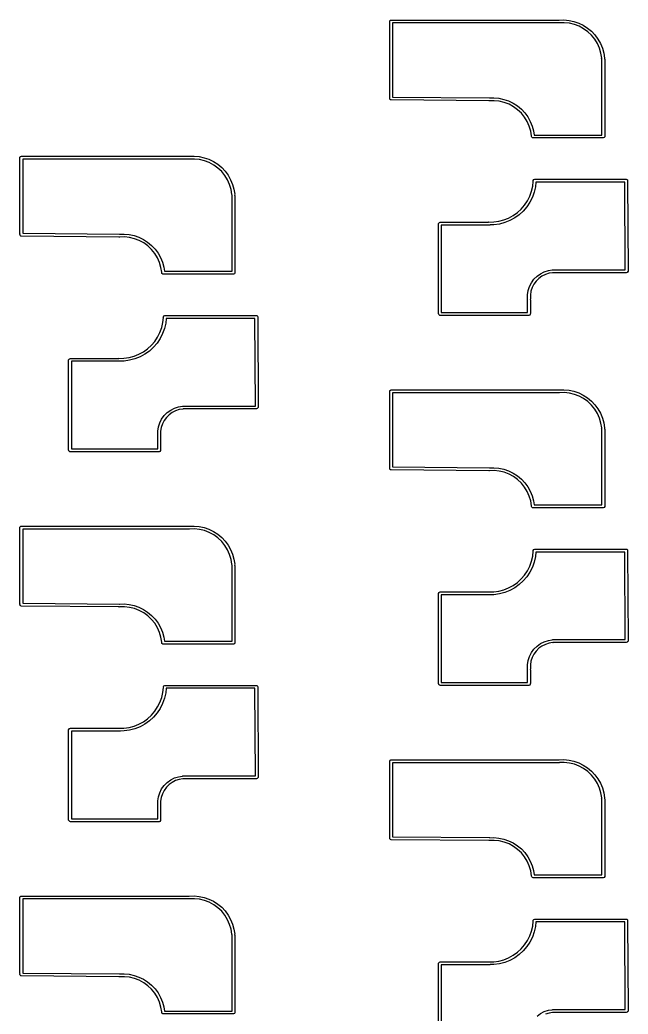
# Model space of a CAD drawing. Extents: x -5 to 140, y -38 to 78.
# Drawn here: x 33.1 to 64.4, y 26.8 to 77.9 of the extents above; entities that cross this region are included whole.
import ezdxf

# ---------------------------------------------------------------- set-up
doc = ezdxf.new("R2010")
doc.units = 0
doc.layers.add('BLACK', color=7, linetype='CONTINUOUS')

msp = doc.modelspace()

# ---------------------------------------------------------------- linework, layer by layer
at = {"layer": 'BLACK', "linetype": 'CONTINUOUS'}
for p, q in [((52.125, 77.804), (52.1267, 77.8137)), ((52.125, 73.896), (52.125, 77.804)), ((52.1261, 77.817), (52.1278, 77.8199)), ((52.1267, 77.8137), (52.1261, 77.817)), ((52.1278, 77.8199), (52.1295, 77.8297)), ((52.1295, 77.8297), (52.142, 77.8446)), ((52.142, 77.8446), (52.1518, 77.8615)), ((52.1518, 77.8615), (52.1581, 77.8638)), ((52.1581, 77.8638), (52.1625, 77.869)), ((52.1625, 77.869), (52.1817, 77.8723)), ((52.1817, 77.8723), (52.2, 77.879)), ((52.2, 77.879), (60.825, 77.879)), ((60.825, 77.729), (52.275, 77.729)), ((52.275, 77.729), (52.275, 73.9243)), ((60.825, 77.879), (60.8255, 77.8789)), ((60.8282, 77.7301), (60.825, 77.729)), ((60.8255, 77.8789), (61.0786, 77.8867)), ((60.8318, 77.7293), (60.8282, 77.7301)), ((60.8425, 77.7339), (60.8318, 77.7293)), ((61.0945, 77.7404), (60.8425, 77.7339)), ((61.0786, 77.8867), (61.3381, 77.8634)), ((61.3563, 77.7128), (61.0945, 77.7404)), ((61.3381, 77.8634), (61.5929, 77.8089)), ((61.6122, 77.6513), (61.3563, 77.7128)), ((61.5929, 77.8089), (61.8392, 77.724)), ((61.8578, 77.5569), (61.6122, 77.6513)), ((61.8392, 77.724), (62.0736, 77.6102)), ((62.0891, 77.4313), (61.8578, 77.5569)), ((62.0736, 77.6102), (62.2925, 77.4688)), ((62.302, 77.2766), (62.0891, 77.4313)), ((62.2925, 77.4688), (62.4928, 77.3022)), ((62.4928, 77.0953), (62.302, 77.2766)), ((62.4928, 77.3022), (62.6715, 77.1126)), ((62.6584, 76.8908), (62.4928, 77.0953)), ((62.7958, 76.6663), (62.6584, 76.8908)), ((62.6715, 77.1126), (62.8261, 76.9028)), ((62.9028, 76.4259), (62.7958, 76.6663)), ((62.8261, 76.9028), (62.9543, 76.676)), ((62.9543, 76.676), (63.0541, 76.4353)), ((62.9775, 76.1735), (62.9028, 76.4259)), ((63.0169, 75.9245), (62.9775, 76.1735)), ((63.0541, 76.4353), (63.1243, 76.1844)), ((63.1243, 76.1844), (63.1637, 75.9268)), ((63.0143, 75.9132), (63.0169, 75.9245)), ((63.0301, 75.8764), (63.0143, 75.9132)), ((63.025, 75.85), (63.0295, 75.8757)), ((63.025, 71.971), (63.025, 75.85)), ((63.0295, 75.8757), (63.0301, 75.8764)), ((63.1637, 75.9268), (63.1572, 75.8983)), ((63.1572, 75.8983), (63.1575, 75.8982)), ((63.1575, 75.8982), (63.175, 75.85)), ((63.1637, 75.9268), (63.1637, 75.9268)), ((63.175, 75.85), (63.175, 71.905)), ((52.1328, 73.8747), (52.125, 73.896)), ((52.1263, 73.8637), (52.1328, 73.8747)), ((52.1347, 73.8131), (52.1263, 73.8637)), ((52.1737, 73.7798), (52.1347, 73.8131)), ((52.1993, 73.775), (52.1737, 73.7798)), ((57.2141, 73.7293), (52.1993, 73.775)), ((52.275, 73.9243), (57.2507, 73.879)), ((57.2319, 73.7253), (57.2141, 73.7293)), ((57.2406, 73.7291), (57.2319, 73.7253)), ((57.2493, 73.729), (57.2406, 73.7291)), ((57.2525, 73.7301), (57.2493, 73.729)), ((57.2507, 73.879), (57.2659, 73.8762)), ((57.494, 73.7364), (57.2525, 73.7301)), ((57.2659, 73.8762), (57.4781, 73.8828)), ((57.4781, 73.8828), (57.7371, 73.8595)), ((57.7552, 73.709), (57.494, 73.7364)), ((57.7371, 73.8595), (57.9915, 73.8051)), ((58.0106, 73.6476), (57.7552, 73.709)), ((57.9915, 73.8051), (58.2374, 73.7205)), ((58.2558, 73.5535), (58.0106, 73.6476)), ((58.2374, 73.7205), (58.4713, 73.6069)), ((58.4867, 73.4281), (58.2558, 73.5535)), ((58.4713, 73.6069), (58.6898, 73.4659)), ((58.6991, 73.2737), (58.4867, 73.4281)), ((58.6898, 73.4659), (58.8898, 73.2995)), ((58.8897, 73.0929), (58.6991, 73.2737)), ((59.0549, 72.8887), (58.8897, 73.0929)), ((58.8898, 73.2995), (59.0682, 73.1103)), ((59.0682, 73.1103), (59.2225, 72.901)), ((59.1921, 72.6648), (59.0549, 72.8887)), ((59.299, 72.4248), (59.1921, 72.6648)), ((59.2225, 72.901), (59.3505, 72.6746)), ((59.3505, 72.6746), (59.4503, 72.4344)), ((59.3735, 72.173), (59.299, 72.4248)), ((59.4129, 71.9244), (59.3735, 72.173)), ((59.4503, 72.4344), (59.5203, 72.1839)), ((59.5203, 72.1839), (59.5529, 71.971)), ((59.4103, 71.9131), (59.4129, 71.9244)), ((59.419, 71.893), (59.4103, 71.9131)), ((59.425, 71.8585), (59.419, 71.893)), ((59.4643, 71.8255), (59.425, 71.8585)), ((59.49, 71.821), (59.4643, 71.8255)), ((63.1, 71.821), (59.49, 71.821)), ((59.5529, 71.971), (63.025, 71.971)), ((63.1482, 71.8385), (63.1, 71.821)), ((63.1739, 71.883), (63.1482, 71.8385)), ((63.175, 71.905), (63.1725, 71.8908)), ((63.1725, 71.8908), (63.1739, 71.883)), ((33.125, 70.804), (33.1267, 70.8137)), ((33.125, 66.896), (33.125, 70.804)), ((33.1261, 70.817), (33.1278, 70.8199)), ((33.1267, 70.8137), (33.1261, 70.817)), ((33.1278, 70.8199), (33.1295, 70.8297)), ((33.1295, 70.8297), (33.142, 70.8446)), ((33.142, 70.8446), (33.1518, 70.8615)), ((33.1518, 70.8615), (33.1581, 70.8638)), ((33.1581, 70.8638), (33.1625, 70.869)), ((33.1625, 70.869), (33.1817, 70.8723)), ((33.1817, 70.8723), (33.2, 70.879)), ((33.2, 70.879), (41.825, 70.879)), ((41.825, 70.729), (33.275, 70.729)), ((33.275, 70.729), (33.275, 66.9243)), ((41.825, 70.879), (41.8255, 70.8789)), ((41.8282, 70.7301), (41.825, 70.729)), ((41.8255, 70.8789), (42.0786, 70.8867)), ((41.8318, 70.7293), (41.8282, 70.7301)), ((41.8425, 70.7339), (41.8318, 70.7293)), ((42.0945, 70.7404), (41.8425, 70.7339)), ((42.0786, 70.8867), (42.3381, 70.8634)), ((42.3563, 70.7128), (42.0945, 70.7404)), ((42.3381, 70.8634), (42.5929, 70.8089)), ((42.6122, 70.6513), (42.3563, 70.7128)), ((42.5929, 70.8089), (42.8392, 70.724)), ((42.8578, 70.5569), (42.6122, 70.6513)), ((42.8392, 70.724), (43.0736, 70.6102)), ((43.0891, 70.4313), (42.8578, 70.5569)), ((43.0736, 70.6102), (43.2925, 70.4688)), ((43.302, 70.2766), (43.0891, 70.4313)), ((43.2925, 70.4688), (43.4928, 70.3022)), ((43.4928, 70.0953), (43.302, 70.2766)), ((43.4928, 70.3022), (43.6715, 70.1126)), ((43.6584, 69.8908), (43.4928, 70.0953)), ((43.6715, 70.1126), (43.8261, 69.9028)), ((43.7958, 69.6663), (43.6584, 69.8908)), ((43.9028, 69.4259), (43.7958, 69.6663)), ((43.8261, 69.9028), (43.9543, 69.676)), ((43.9543, 69.676), (44.0541, 69.4353)), ((59.4714, 69.3388), (59.498, 69.5927)), ((59.4951, 69.6033), (59.5034, 69.6254)), ((59.498, 69.5927), (59.4951, 69.6033)), ((59.5011, 69.638), (59.5268, 69.6825)), ((59.5034, 69.6254), (59.5011, 69.638)), ((59.5268, 69.6825), (59.575, 69.7)), ((59.575, 69.7), (64.275, 69.7)), ((59.64, 69.55), (59.6154, 69.3148)), ((64.2003, 69.55), (59.64, 69.55)), ((64.2247, 65.05), (64.2003, 69.55)), ((64.275, 69.7), (64.3007, 69.6955)), ((64.3007, 69.6955), (64.34, 69.6625)), ((64.34, 69.6625), (64.3489, 69.612)), ((64.3489, 69.612), (64.3469, 69.6087)), ((64.3469, 69.6087), (64.35, 69.6004)), ((64.35, 69.6004), (64.375, 65.0004)), ((43.9775, 69.1735), (43.9028, 69.4259)), ((44.0169, 68.9245), (43.9775, 69.1735)), ((44.0541, 69.4353), (44.1243, 69.1844)), ((44.1243, 69.1844), (44.1637, 68.9268)), ((59.3218, 68.8296), (59.412, 69.0797)), ((59.412, 69.0797), (59.4714, 69.3388)), ((59.5521, 69.0385), (59.4559, 68.7719)), ((59.6154, 69.3148), (59.5521, 69.0385)), ((44.0143, 68.9132), (44.0169, 68.9245)), ((44.0301, 68.8764), (44.0143, 68.9132)), ((44.025, 68.85), (44.0295, 68.8757)), ((44.025, 64.971), (44.025, 68.85)), ((44.0295, 68.8757), (44.0301, 68.8764)), ((44.1637, 68.9268), (44.1572, 68.8983)), ((44.1572, 68.8983), (44.1575, 68.8982)), ((44.1575, 68.8982), (44.175, 68.85)), ((44.1637, 68.9268), (44.1637, 68.9268)), ((44.175, 68.85), (44.175, 64.905)), ((59.0548, 68.371), (59.2022, 68.5923)), ((59.3283, 68.5188), (59.1712, 68.2829)), ((59.2022, 68.5923), (59.3218, 68.8296)), ((59.4559, 68.7719), (59.3283, 68.5188)), ((58.4695, 67.8352), (58.6857, 67.9897)), ((58.6857, 67.9897), (58.8818, 68.1692)), ((58.9867, 68.0677), (58.7777, 67.8763)), ((58.8818, 68.1692), (59.0548, 68.371)), ((59.1712, 68.2829), (58.9867, 68.0677)), ((54.625, 67.4), (54.6295, 67.4257)), ((54.6295, 67.4257), (54.6625, 67.465)), ((54.6625, 67.465), (54.6672, 67.4658)), ((54.6672, 67.4658), (54.6768, 67.4825)), ((54.6768, 67.4825), (54.725, 67.5)), ((54.725, 67.5), (57.1855, 67.5)), ((57.1855, 67.5), (57.2033, 67.5049)), ((57.2033, 67.5049), (57.2136, 67.5011)), ((57.2136, 67.5011), (57.4689, 67.5053)), ((57.4689, 67.5053), (57.7322, 67.5416)), ((57.7322, 67.5416), (57.9892, 67.6095)), ((58.0349, 67.4708), (57.7609, 67.3985)), ((57.9892, 67.6095), (58.2362, 67.7078)), ((58.2983, 67.5757), (58.0349, 67.4708)), ((58.2362, 67.7078), (58.4695, 67.8352)), ((58.5471, 67.7115), (58.2983, 67.5757)), ((58.7777, 67.8763), (58.5471, 67.7115)), ((33.275, 66.9243), (38.2507, 66.879)), ((54.625, 62.8), (54.625, 67.4)), ((57.275, 67.35), (54.775, 67.35)), ((54.775, 67.35), (54.775, 62.85)), ((57.2933, 67.3567), (57.275, 67.35)), ((57.4801, 67.3597), (57.2933, 67.3567)), ((57.7609, 67.3985), (57.4801, 67.3597)), ((33.1328, 66.8747), (33.125, 66.896)), ((33.1263, 66.8637), (33.1328, 66.8747)), ((33.1347, 66.8131), (33.1263, 66.8637)), ((33.1737, 66.7798), (33.1347, 66.8131)), ((33.1993, 66.775), (33.1737, 66.7798)), ((38.2141, 66.7293), (33.1993, 66.775)), ((38.2319, 66.7253), (38.2141, 66.7293)), ((38.2406, 66.7291), (38.2319, 66.7253)), ((38.2493, 66.729), (38.2406, 66.7291)), ((38.2525, 66.7301), (38.2493, 66.729)), ((38.2507, 66.879), (38.2659, 66.8762)), ((38.494, 66.7364), (38.2525, 66.7301)), ((38.2659, 66.8762), (38.4781, 66.8828)), ((38.4781, 66.8828), (38.7371, 66.8595)), ((38.7552, 66.709), (38.494, 66.7364)), ((38.7371, 66.8595), (38.9915, 66.8051)), ((39.0106, 66.6476), (38.7552, 66.709)), ((38.9915, 66.8051), (39.2374, 66.7205)), ((39.2558, 66.5535), (39.0106, 66.6476)), ((39.2374, 66.7205), (39.4713, 66.6069)), ((39.4867, 66.4281), (39.2558, 66.5535)), ((39.4713, 66.6069), (39.6898, 66.4659)), ((39.6991, 66.2737), (39.4867, 66.4281)), ((39.6898, 66.4659), (39.8898, 66.2995)), ((39.8897, 66.0929), (39.6991, 66.2737)), ((40.0549, 65.8887), (39.8897, 66.0929)), ((39.8898, 66.2995), (40.0682, 66.1103)), ((40.1921, 65.6648), (40.0549, 65.8887)), ((40.0682, 66.1103), (40.2225, 65.901)), ((40.2225, 65.901), (40.3505, 65.6746)), ((40.299, 65.4248), (40.1921, 65.6648)), ((40.3735, 65.173), (40.299, 65.4248)), ((40.3505, 65.6746), (40.4503, 65.4344)), ((40.4503, 65.4344), (40.5203, 65.1839)), ((40.4129, 64.9244), (40.3735, 65.173)), ((40.4103, 64.9131), (40.4129, 64.9244)), ((40.419, 64.893), (40.4103, 64.9131)), ((40.425, 64.8585), (40.419, 64.893)), ((40.5203, 65.1839), (40.5529, 64.971)), ((40.5529, 64.971), (44.025, 64.971)), ((44.1739, 64.883), (44.1482, 64.8385)), ((44.175, 64.905), (44.1725, 64.8908)), ((44.1725, 64.8908), (44.1739, 64.883)), ((59.8726, 64.8448), (60.0685, 64.9439)), ((60.0685, 64.9439), (60.2774, 65.0111)), ((60.3111, 64.8689), (60.124, 64.8087)), ((60.2774, 65.0111), (60.4792, 65.0424)), ((60.4959, 64.8976), (60.3111, 64.8689)), ((60.4792, 65.0424), (60.5, 65.05)), ((60.5057, 64.8952), (60.4959, 64.8976)), ((60.5, 65.05), (64.2247, 65.05)), ((60.5173, 64.9), (60.5057, 64.8952)), ((64.275, 64.9), (60.5173, 64.9)), ((64.3232, 64.9175), (64.275, 64.9)), ((64.3329, 64.9344), (64.3232, 64.9175)), ((64.3379, 64.9353), (64.3329, 64.9344)), ((64.3706, 64.9747), (64.3379, 64.9353)), ((64.375, 65.0004), (64.3706, 64.9747)), ((40.4643, 64.8255), (40.425, 64.8585)), ((40.49, 64.821), (40.4643, 64.8255)), ((44.1, 64.821), (40.49, 64.821)), ((44.1482, 64.8385), (44.1, 64.821)), ((59.3093, 64.1891), (59.4095, 64.3843)), ((59.4095, 64.3843), (59.539, 64.5615)), ((59.6499, 64.4663), (59.5339, 64.3076)), ((59.539, 64.5615), (59.6947, 64.7163)), ((59.7893, 64.6049), (59.6499, 64.4663)), ((59.6947, 64.7163), (59.8726, 64.8448)), ((59.9486, 64.72), (59.7893, 64.6049)), ((60.124, 64.8087), (59.9486, 64.72)), ((59.2059, 63.7638), (59.2408, 63.9805)), ((59.2408, 63.9805), (59.3093, 64.1891)), ((59.3828, 63.946), (59.3515, 63.7519)), ((59.4441, 64.1328), (59.3828, 63.946)), ((59.5339, 64.3076), (59.4441, 64.1328)), ((59.205, 63.5), (59.2095, 63.5257)), ((59.205, 62.85), (59.205, 63.5)), ((59.2052, 63.5443), (59.2059, 63.7638)), ((59.2118, 63.5283), (59.2052, 63.5443)), ((59.2052, 63.5443), (59.2052, 63.5443)), ((59.2095, 63.5257), (59.2118, 63.5283)), ((59.3548, 63.5557), (59.3468, 63.5226)), ((59.3468, 63.5226), (59.355, 63.5)), ((59.3515, 63.7519), (59.351, 63.565)), ((59.351, 63.565), (59.3548, 63.5557)), ((59.355, 63.5), (59.355, 62.8)), ((54.775, 62.85), (59.205, 62.85)), ((40.412, 62.0797), (40.4714, 62.3388)), ((40.4714, 62.3388), (40.498, 62.5927)), ((40.4951, 62.6033), (40.5034, 62.6254)), ((40.498, 62.5927), (40.4951, 62.6033)), ((40.5011, 62.638), (40.5268, 62.6825)), ((40.5034, 62.6254), (40.5011, 62.638)), ((40.5268, 62.6825), (40.575, 62.7)), ((40.6154, 62.3148), (40.5521, 62.0385)), ((40.575, 62.7), (45.275, 62.7)), ((40.64, 62.55), (40.6154, 62.3148)), ((45.2003, 62.55), (40.64, 62.55)), ((45.2247, 58.05), (45.2003, 62.55)), ((45.275, 62.7), (45.3007, 62.6955)), ((45.3007, 62.6955), (45.34, 62.6625)), ((45.34, 62.6625), (45.3489, 62.612)), ((45.3489, 62.612), (45.3469, 62.6087)), ((45.3469, 62.6087), (45.35, 62.6004)), ((45.35, 62.6004), (45.375, 58.0004)), ((54.6425, 62.7518), (54.625, 62.8)), ((54.6592, 62.7422), (54.6425, 62.7518)), ((54.66, 62.7375), (54.6592, 62.7422)), ((54.6993, 62.7045), (54.66, 62.7375)), ((54.725, 62.7), (54.6993, 62.7045)), ((59.275, 62.7), (54.725, 62.7)), ((59.3232, 62.7175), (59.275, 62.7)), ((59.3489, 62.762), (59.3232, 62.7175)), ((59.3505, 62.7743), (59.3473, 62.7706)), ((59.3473, 62.7706), (59.3489, 62.762)), ((59.355, 62.8), (59.3505, 62.7743)), ((40.2022, 61.5923), (40.3218, 61.8296)), ((40.3218, 61.8296), (40.412, 62.0797)), ((40.5521, 62.0385), (40.4559, 61.7719)), ((39.8818, 61.1692), (40.0548, 61.371)), ((40.0548, 61.371), (40.2022, 61.5923)), ((40.3283, 61.5188), (40.1712, 61.2829)), ((40.4559, 61.7719), (40.3283, 61.5188)), ((39.2362, 60.7078), (39.4695, 60.8352)), ((39.4695, 60.8352), (39.6857, 60.9897)), ((39.7777, 60.8763), (39.5471, 60.7115)), ((39.6857, 60.9897), (39.8818, 61.1692)), ((39.9867, 61.0677), (39.7777, 60.8763)), ((40.1712, 61.2829), (39.9867, 61.0677)), ((35.625, 60.4), (35.6295, 60.4257)), ((35.625, 55.8), (35.625, 60.4)), ((35.6295, 60.4257), (35.6625, 60.465)), ((35.6625, 60.465), (35.6672, 60.4658)), ((35.6672, 60.4658), (35.6768, 60.4825)), ((35.6768, 60.4825), (35.725, 60.5)), ((35.725, 60.5), (38.1855, 60.5)), ((38.275, 60.35), (35.775, 60.35)), ((35.775, 60.35), (35.775, 55.85)), ((38.1855, 60.5), (38.2033, 60.5049)), ((38.2033, 60.5049), (38.2136, 60.5011)), ((38.2136, 60.5011), (38.4689, 60.5053)), ((38.2933, 60.3567), (38.275, 60.35)), ((38.4801, 60.3597), (38.2933, 60.3567)), ((38.4689, 60.5053), (38.7322, 60.5416)), ((38.7609, 60.3985), (38.4801, 60.3597)), ((38.7322, 60.5416), (38.9892, 60.6095)), ((39.0349, 60.4708), (38.7609, 60.3985)), ((38.9892, 60.6095), (39.2362, 60.7078)), ((39.2983, 60.5757), (39.0349, 60.4708)), ((39.5471, 60.7115), (39.2983, 60.5757)), ((52.125, 58.804), (52.1267, 58.8137)), ((52.125, 54.896), (52.125, 58.804)), ((52.1261, 58.817), (52.1278, 58.8199)), ((52.1267, 58.8137), (52.1261, 58.817)), ((52.1278, 58.8199), (52.1295, 58.8297)), ((52.1295, 58.8297), (52.142, 58.8446)), ((52.142, 58.8446), (52.1518, 58.8615)), ((52.1518, 58.8615), (52.1581, 58.8638)), ((52.1581, 58.8638), (52.1625, 58.869)), ((52.1625, 58.869), (52.1817, 58.8723)), ((52.1817, 58.8723), (52.2, 58.879)), ((52.2, 58.879), (60.825, 58.879)), ((60.825, 58.879), (60.8255, 58.8789)), ((60.8255, 58.8789), (61.0786, 58.8867)), ((60.8425, 58.7339), (60.8318, 58.7293)), ((61.0945, 58.7404), (60.8425, 58.7339)), ((61.0786, 58.8867), (61.3381, 58.8634)), ((61.3563, 58.7128), (61.0945, 58.7404)), ((61.3381, 58.8634), (61.5929, 58.8089)), ((61.5929, 58.8089), (61.8392, 58.724)), ((60.825, 58.729), (52.275, 58.729)), ((52.275, 58.729), (52.275, 54.9243)), ((60.8282, 58.7301), (60.825, 58.729)), ((60.8318, 58.7293), (60.8282, 58.7301)), ((61.6122, 58.6513), (61.3563, 58.7128)), ((61.8578, 58.5569), (61.6122, 58.6513)), ((61.8392, 58.724), (62.0736, 58.6102)), ((62.0891, 58.4313), (61.8578, 58.5569)), ((62.0736, 58.6102), (62.2925, 58.4688)), ((62.302, 58.2766), (62.0891, 58.4313)), ((62.2925, 58.4688), (62.4928, 58.3022)), ((62.4928, 58.0953), (62.302, 58.2766)), ((62.4928, 58.3022), (62.6715, 58.1126)), ((40.539, 57.5615), (40.6947, 57.7163)), ((40.6947, 57.7163), (40.8726, 57.8448)), ((40.9486, 57.72), (40.7893, 57.6049)), ((40.8726, 57.8448), (41.0685, 57.9439)), ((41.124, 57.8087), (40.9486, 57.72)), ((41.0685, 57.9439), (41.2774, 58.0111)), ((41.3111, 57.8689), (41.124, 57.8087)), ((41.2774, 58.0111), (41.4792, 58.0424)), ((41.4959, 57.8976), (41.3111, 57.8689)), ((41.4792, 58.0424), (41.5, 58.05)), ((41.5057, 57.8952), (41.4959, 57.8976)), ((41.5, 58.05), (45.2247, 58.05)), ((41.5173, 57.9), (41.5057, 57.8952)), ((45.275, 57.9), (41.5173, 57.9)), ((45.3232, 57.9175), (45.275, 57.9)), ((45.3329, 57.9344), (45.3232, 57.9175)), ((45.3379, 57.9353), (45.3329, 57.9344)), ((45.3706, 57.9747), (45.3379, 57.9353)), ((45.375, 58.0004), (45.3706, 57.9747)), ((62.6584, 57.8908), (62.4928, 58.0953)), ((62.7958, 57.6663), (62.6584, 57.8908)), ((62.6715, 58.1126), (62.8261, 57.9028)), ((62.8261, 57.9028), (62.9543, 57.676)), ((40.3093, 57.1891), (40.4095, 57.3843)), ((40.4095, 57.3843), (40.539, 57.5615)), ((40.5339, 57.3076), (40.4441, 57.1328)), ((40.6499, 57.4663), (40.5339, 57.3076)), ((40.7893, 57.6049), (40.6499, 57.4663)), ((62.9028, 57.4259), (62.7958, 57.6663)), ((62.9775, 57.1735), (62.9028, 57.4259)), ((62.9543, 57.676), (63.0541, 57.4353)), ((63.0541, 57.4353), (63.1243, 57.1844)), ((40.2052, 56.5443), (40.2059, 56.7638)), ((40.2059, 56.7638), (40.2408, 56.9805)), ((40.2408, 56.9805), (40.3093, 57.1891)), ((40.3515, 56.7519), (40.351, 56.565)), ((40.3828, 56.946), (40.3515, 56.7519)), ((40.4441, 57.1328), (40.3828, 56.946)), ((63.0169, 56.9245), (62.9775, 57.1735)), ((63.0143, 56.9132), (63.0169, 56.9245)), ((63.0301, 56.8764), (63.0143, 56.9132)), ((63.025, 56.85), (63.0295, 56.8757)), ((63.025, 52.971), (63.025, 56.85)), ((63.0295, 56.8757), (63.0301, 56.8764)), ((63.1243, 57.1844), (63.1637, 56.9268)), ((63.1637, 56.9268), (63.1572, 56.8983)), ((63.1572, 56.8983), (63.1575, 56.8982)), ((63.1575, 56.8982), (63.175, 56.85)), ((63.1637, 56.9268), (63.1637, 56.9268)), ((63.175, 56.85), (63.175, 52.905)), ((40.205, 56.5), (40.2095, 56.5257)), ((40.205, 55.85), (40.205, 56.5)), ((40.2118, 56.5283), (40.2052, 56.5443)), ((40.2052, 56.5443), (40.2052, 56.5443)), ((40.2095, 56.5257), (40.2118, 56.5283)), ((40.3548, 56.5557), (40.3468, 56.5226)), ((40.3468, 56.5226), (40.355, 56.5)), ((40.351, 56.565), (40.3548, 56.5557)), ((40.355, 56.5), (40.355, 55.8)), ((35.6425, 55.7518), (35.625, 55.8)), ((35.6592, 55.7422), (35.6425, 55.7518)), ((35.66, 55.7375), (35.6592, 55.7422)), ((35.6993, 55.7045), (35.66, 55.7375)), ((35.725, 55.7), (35.6993, 55.7045)), ((40.275, 55.7), (35.725, 55.7)), ((35.775, 55.85), (40.205, 55.85)), ((40.3232, 55.7175), (40.275, 55.7)), ((40.3489, 55.762), (40.3232, 55.7175)), ((40.3505, 55.7743), (40.3473, 55.7706)), ((40.3473, 55.7706), (40.3489, 55.762)), ((40.355, 55.8), (40.3505, 55.7743)), ((52.1328, 54.8747), (52.125, 54.896)), ((52.1263, 54.8637), (52.1328, 54.8747)), ((52.1347, 54.8131), (52.1263, 54.8637)), ((52.1737, 54.7798), (52.1347, 54.8131)), ((52.1993, 54.775), (52.1737, 54.7798)), ((57.2141, 54.7293), (52.1993, 54.775)), ((52.275, 54.9243), (57.2507, 54.879)), ((57.2319, 54.7253), (57.2141, 54.7293)), ((57.2406, 54.7291), (57.2319, 54.7253)), ((57.2493, 54.729), (57.2406, 54.7291)), ((57.2525, 54.7301), (57.2493, 54.729)), ((57.2507, 54.879), (57.2659, 54.8762)), ((57.494, 54.7364), (57.2525, 54.7301)), ((57.2659, 54.8762), (57.4781, 54.8828)), ((57.4781, 54.8828), (57.7371, 54.8595)), ((57.7552, 54.709), (57.494, 54.7364)), ((57.7371, 54.8595), (57.9915, 54.8051)), ((58.0106, 54.6476), (57.7552, 54.709)), ((57.9915, 54.8051), (58.2374, 54.7205)), ((58.2558, 54.5535), (58.0106, 54.6476)), ((58.2374, 54.7205), (58.4713, 54.6069)), ((58.4867, 54.4281), (58.2558, 54.5535)), ((58.4713, 54.6069), (58.6898, 54.4659)), ((58.6991, 54.2737), (58.4867, 54.4281)), ((58.6898, 54.4659), (58.8898, 54.2995)), ((58.8897, 54.0929), (58.6991, 54.2737)), ((58.8898, 54.2995), (59.0682, 54.1103)), ((59.0549, 53.8887), (58.8897, 54.0929)), ((59.1921, 53.6648), (59.0549, 53.8887)), ((59.0682, 54.1103), (59.2225, 53.901)), ((59.299, 53.4248), (59.1921, 53.6648)), ((59.2225, 53.901), (59.3505, 53.6746)), ((59.3505, 53.6746), (59.4503, 53.4344)), ((59.3735, 53.173), (59.299, 53.4248)), ((59.4129, 52.9244), (59.3735, 53.173)), ((59.4503, 53.4344), (59.5203, 53.1839)), ((59.5203, 53.1839), (59.5529, 52.971)), ((59.4103, 52.9131), (59.4129, 52.9244)), ((59.419, 52.893), (59.4103, 52.9131)), ((59.425, 52.8585), (59.419, 52.893)), ((59.4643, 52.8255), (59.425, 52.8585)), ((59.49, 52.821), (59.4643, 52.8255)), ((63.1, 52.821), (59.49, 52.821)), ((59.5529, 52.971), (63.025, 52.971)), ((63.1482, 52.8385), (63.1, 52.821)), ((63.1739, 52.883), (63.1482, 52.8385)), ((63.175, 52.905), (63.1725, 52.8908)), ((63.1725, 52.8908), (63.1739, 52.883)), ((33.125, 51.804), (33.1267, 51.8137)), ((33.125, 47.896), (33.125, 51.804)), ((33.1261, 51.817), (33.1278, 51.8199)), ((33.1267, 51.8137), (33.1261, 51.817)), ((33.1278, 51.8199), (33.1295, 51.8297)), ((33.1295, 51.8297), (33.142, 51.8446)), ((33.142, 51.8446), (33.1518, 51.8615)), ((33.1518, 51.8615), (33.1581, 51.8638)), ((33.1581, 51.8638), (33.1625, 51.869)), ((33.1625, 51.869), (33.1817, 51.8723)), ((33.1817, 51.8723), (33.2, 51.879)), ((33.2, 51.879), (41.825, 51.879)), ((41.825, 51.729), (33.275, 51.729)), ((33.275, 51.729), (33.275, 47.9243)), ((41.825, 51.879), (41.8255, 51.8789)), ((41.8282, 51.7301), (41.825, 51.729)), ((41.8255, 51.8789), (42.0786, 51.8867)), ((41.8318, 51.7293), (41.8282, 51.7301)), ((41.8425, 51.7339), (41.8318, 51.7293)), ((42.0945, 51.7404), (41.8425, 51.7339)), ((42.0786, 51.8867), (42.3381, 51.8634)), ((42.3563, 51.7128), (42.0945, 51.7404)), ((42.3381, 51.8634), (42.5929, 51.8089)), ((42.6122, 51.6513), (42.3563, 51.7128)), ((42.5929, 51.8089), (42.8392, 51.724)), ((42.8578, 51.5569), (42.6122, 51.6513)), ((42.8392, 51.724), (43.0736, 51.6102)), ((43.0736, 51.6102), (43.2925, 51.4688)), ((43.0891, 51.4313), (42.8578, 51.5569)), ((43.302, 51.2766), (43.0891, 51.4313)), ((43.2925, 51.4688), (43.4928, 51.3022)), ((43.4928, 51.0953), (43.302, 51.2766)), ((43.4928, 51.3022), (43.6715, 51.1126)), ((43.6584, 50.8908), (43.4928, 51.0953)), ((43.6715, 51.1126), (43.8261, 50.9028)), ((43.7958, 50.6663), (43.6584, 50.8908)), ((43.9028, 50.4259), (43.7958, 50.6663)), ((43.8261, 50.9028), (43.9543, 50.676)), ((43.9543, 50.676), (44.0541, 50.4353)), ((59.4714, 50.3388), (59.498, 50.5927)), ((59.4951, 50.6033), (59.5034, 50.6254)), ((59.498, 50.5927), (59.4951, 50.6033)), ((59.5011, 50.638), (59.5268, 50.6825)), ((59.5034, 50.6254), (59.5011, 50.638)), ((59.5268, 50.6825), (59.575, 50.7)), ((59.575, 50.7), (64.275, 50.7)), ((64.275, 50.7), (64.3007, 50.6955)), ((64.3007, 50.6955), (64.34, 50.6625)), ((64.34, 50.6625), (64.3489, 50.612)), ((64.3489, 50.612), (64.3469, 50.6087)), ((64.3469, 50.6087), (64.35, 50.6004)), ((64.35, 50.6004), (64.375, 46.0004)), ((43.9775, 50.1735), (43.9028, 50.4259)), ((44.0169, 49.9245), (43.9775, 50.1735)), ((44.0541, 50.4353), (44.1243, 50.1844)), ((44.1243, 50.1844), (44.1637, 49.9268)), ((59.3218, 49.8296), (59.412, 50.0797)), ((59.412, 50.0797), (59.4714, 50.3388)), ((59.6154, 50.3148), (59.5521, 50.0385)), ((59.64, 50.55), (59.6154, 50.3148)), ((64.2003, 50.55), (59.64, 50.55)), ((64.2247, 46.05), (64.2003, 50.55)), ((44.0143, 49.9132), (44.0169, 49.9245)), ((44.0301, 49.8764), (44.0143, 49.9132)), ((44.025, 49.85), (44.0295, 49.8757)), ((44.025, 45.971), (44.025, 49.85)), ((44.0295, 49.8757), (44.0301, 49.8764)), ((44.1637, 49.9268), (44.1572, 49.8983)), ((44.1572, 49.8983), (44.1575, 49.8982)), ((44.1575, 49.8982), (44.175, 49.85)), ((44.1637, 49.9268), (44.1637, 49.9268)), ((44.175, 49.85), (44.175, 45.905)), ((59.0548, 49.371), (59.2022, 49.5923)), ((59.2022, 49.5923), (59.3218, 49.8296)), ((59.4559, 49.7719), (59.3283, 49.5188)), ((59.5521, 50.0385), (59.4559, 49.7719)), ((58.6857, 48.9897), (58.8818, 49.1692)), ((58.9867, 49.0677), (58.7777, 48.8763)), ((58.8818, 49.1692), (59.0548, 49.371)), ((59.1712, 49.2829), (58.9867, 49.0677)), ((59.3283, 49.5188), (59.1712, 49.2829)), ((57.4689, 48.5053), (57.7322, 48.5416)), ((57.7322, 48.5416), (57.9892, 48.6095)), ((57.9892, 48.6095), (58.2362, 48.7078)), ((58.2983, 48.5757), (58.0349, 48.4708)), ((58.2362, 48.7078), (58.4695, 48.8352)), ((58.5471, 48.7115), (58.2983, 48.5757)), ((58.4695, 48.8352), (58.6857, 48.9897)), ((58.7777, 48.8763), (58.5471, 48.7115)), ((54.625, 48.4), (54.6295, 48.4257)), ((54.625, 43.8), (54.625, 48.4)), ((54.6295, 48.4257), (54.6625, 48.465)), ((54.6625, 48.465), (54.6672, 48.4658)), ((54.6672, 48.4658), (54.6768, 48.4825)), ((54.6768, 48.4825), (54.725, 48.5)), ((54.725, 48.5), (57.1855, 48.5)), ((57.275, 48.35), (54.775, 48.35)), ((54.775, 48.35), (54.775, 43.85)), ((57.1855, 48.5), (57.2033, 48.5049)), ((57.2033, 48.5049), (57.2136, 48.5011)), ((57.2136, 48.5011), (57.4689, 48.5053)), ((57.2933, 48.3567), (57.275, 48.35)), ((57.4801, 48.3597), (57.2933, 48.3567)), ((57.7609, 48.3985), (57.4801, 48.3597)), ((58.0349, 48.4708), (57.7609, 48.3985)), ((33.1328, 47.8747), (33.125, 47.896)), ((33.1263, 47.8637), (33.1328, 47.8747)), ((33.1347, 47.8131), (33.1263, 47.8637)), ((33.1737, 47.7798), (33.1347, 47.8131)), ((33.1993, 47.775), (33.1737, 47.7798)), ((38.2141, 47.7293), (33.1993, 47.775)), ((33.275, 47.9243), (38.2507, 47.879)), ((38.2319, 47.7253), (38.2141, 47.7293)), ((38.2406, 47.7291), (38.2319, 47.7253)), ((38.2493, 47.729), (38.2406, 47.7291)), ((38.2525, 47.7301), (38.2493, 47.729)), ((38.2507, 47.879), (38.2659, 47.8762)), ((38.494, 47.7364), (38.2525, 47.7301)), ((38.2659, 47.8762), (38.4781, 47.8828)), ((38.4781, 47.8828), (38.7371, 47.8595)), ((38.7552, 47.709), (38.494, 47.7364)), ((38.7371, 47.8595), (38.9915, 47.8051)), ((39.0106, 47.6476), (38.7552, 47.709)), ((38.9915, 47.8051), (39.2374, 47.7205)), ((39.2558, 47.5535), (39.0106, 47.6476)), ((39.2374, 47.7205), (39.4713, 47.6069)), ((39.4867, 47.4281), (39.2558, 47.5535)), ((39.4713, 47.6069), (39.6898, 47.4659)), ((39.6991, 47.2737), (39.4867, 47.4281)), ((39.6898, 47.4659), (39.8898, 47.2995)), ((39.8897, 47.0929), (39.6991, 47.2737)), ((40.0549, 46.8887), (39.8897, 47.0929)), ((39.8898, 47.2995), (40.0682, 47.1103)), ((40.0682, 47.1103), (40.2225, 46.901)), ((40.1921, 46.6648), (40.0549, 46.8887)), ((40.299, 46.4248), (40.1921, 46.6648)), ((40.2225, 46.901), (40.3505, 46.6746)), ((40.3505, 46.6746), (40.4503, 46.4344)), ((40.3735, 46.173), (40.299, 46.4248)), ((40.4129, 45.9244), (40.3735, 46.173)), ((40.4503, 46.4344), (40.5203, 46.1839)), ((40.5203, 46.1839), (40.5529, 45.971)), ((40.5529, 45.971), (44.025, 45.971)), ((60.0685, 45.9439), (60.2774, 46.0111)), ((60.2774, 46.0111), (60.4792, 46.0424)), ((60.4792, 46.0424), (60.5, 46.05)), ((60.5, 46.05), (64.2247, 46.05)), ((64.3706, 45.9747), (64.3379, 45.9353)), ((64.375, 46.0004), (64.3706, 45.9747)), ((40.4103, 45.9131), (40.4129, 45.9244)), ((40.419, 45.893), (40.4103, 45.9131)), ((40.425, 45.8585), (40.419, 45.893)), ((40.4643, 45.8255), (40.425, 45.8585)), ((40.49, 45.821), (40.4643, 45.8255)), ((44.1, 45.821), (40.49, 45.821)), ((44.1482, 45.8385), (44.1, 45.821)), ((44.1739, 45.883), (44.1482, 45.8385)), ((44.175, 45.905), (44.1725, 45.8908)), ((44.1725, 45.8908), (44.1739, 45.883)), ((59.4095, 45.3843), (59.539, 45.5615)), ((59.6499, 45.4663), (59.5339, 45.3076)), ((59.539, 45.5615), (59.6947, 45.7163)), ((59.7893, 45.6049), (59.6499, 45.4663)), ((59.6947, 45.7163), (59.8726, 45.8448)), ((59.9486, 45.72), (59.7893, 45.6049)), ((59.8726, 45.8448), (60.0685, 45.9439)), ((60.124, 45.8087), (59.9486, 45.72)), ((60.3111, 45.8689), (60.124, 45.8087)), ((60.4959, 45.8976), (60.3111, 45.8689)), ((60.5057, 45.8952), (60.4959, 45.8976)), ((60.5173, 45.9), (60.5057, 45.8952)), ((64.275, 45.9), (60.5173, 45.9)), ((64.3232, 45.9175), (64.275, 45.9)), ((64.3329, 45.9344), (64.3232, 45.9175)), ((64.3379, 45.9353), (64.3329, 45.9344)), ((59.2059, 44.7638), (59.2408, 44.9805)), ((59.2408, 44.9805), (59.3093, 45.1891)), ((59.3093, 45.1891), (59.4095, 45.3843)), ((59.3828, 44.946), (59.3515, 44.7519)), ((59.4441, 45.1328), (59.3828, 44.946)), ((59.5339, 45.3076), (59.4441, 45.1328)), ((59.205, 44.5), (59.2095, 44.5257)), ((59.205, 43.85), (59.205, 44.5)), ((59.2052, 44.5443), (59.2059, 44.7638)), ((59.2118, 44.5283), (59.2052, 44.5443)), ((59.2052, 44.5443), (59.2052, 44.5443)), ((59.2095, 44.5257), (59.2118, 44.5283)), ((59.3548, 44.5557), (59.3468, 44.5226)), ((59.3468, 44.5226), (59.355, 44.5)), ((59.3515, 44.7519), (59.351, 44.565)), ((59.351, 44.565), (59.3548, 44.5557)), ((59.355, 44.5), (59.355, 43.8)), ((40.4714, 43.3388), (40.498, 43.5927)), ((40.4951, 43.6033), (40.5034, 43.6254)), ((40.498, 43.5927), (40.4951, 43.6033)), ((40.5011, 43.638), (40.5268, 43.6825)), ((40.5034, 43.6254), (40.5011, 43.638)), ((40.5268, 43.6825), (40.575, 43.7)), ((40.575, 43.7), (45.275, 43.7)), ((40.64, 43.55), (40.6154, 43.3148)), ((45.2003, 43.55), (40.64, 43.55)), ((45.2247, 39.05), (45.2003, 43.55)), ((45.275, 43.7), (45.3007, 43.6955)), ((45.3007, 43.6955), (45.34, 43.6625)), ((45.34, 43.6625), (45.3489, 43.612)), ((45.3489, 43.612), (45.3469, 43.6087)), ((45.3469, 43.6087), (45.35, 43.6004)), ((45.35, 43.6004), (45.375, 39.0004)), ((54.6425, 43.7518), (54.625, 43.8)), ((54.6592, 43.7422), (54.6425, 43.7518)), ((54.66, 43.7375), (54.6592, 43.7422)), ((54.6993, 43.7045), (54.66, 43.7375)), ((54.725, 43.7), (54.6993, 43.7045)), ((59.275, 43.7), (54.725, 43.7)), ((54.775, 43.85), (59.205, 43.85)), ((59.3232, 43.7175), (59.275, 43.7)), ((59.3489, 43.762), (59.3232, 43.7175)), ((59.3505, 43.7743), (59.3473, 43.7706)), ((59.3473, 43.7706), (59.3489, 43.762)), ((59.355, 43.8), (59.3505, 43.7743)), ((40.3218, 42.8296), (40.412, 43.0797)), ((40.412, 43.0797), (40.4714, 43.3388)), ((40.5521, 43.0385), (40.4559, 42.7719)), ((40.6154, 43.3148), (40.5521, 43.0385)), ((40.0548, 42.371), (40.2022, 42.5923)), ((40.3283, 42.5188), (40.1712, 42.2829)), ((40.2022, 42.5923), (40.3218, 42.8296)), ((40.4559, 42.7719), (40.3283, 42.5188)), ((39.4695, 41.8352), (39.6857, 41.9897)), ((39.6857, 41.9897), (39.8818, 42.1692)), ((39.9867, 42.0677), (39.7777, 41.8763)), ((39.8818, 42.1692), (40.0548, 42.371)), ((40.1712, 42.2829), (39.9867, 42.0677)), ((35.625, 41.4), (35.6295, 41.4257)), ((35.625, 36.8), (35.625, 41.4)), ((35.6295, 41.4257), (35.6625, 41.465)), ((35.6625, 41.465), (35.6672, 41.4658)), ((35.6672, 41.4658), (35.6768, 41.4825)), ((35.6768, 41.4825), (35.725, 41.5)), ((35.725, 41.5), (38.1855, 41.5)), ((38.1855, 41.5), (38.2033, 41.5049)), ((38.2033, 41.5049), (38.2136, 41.5011)), ((38.2136, 41.5011), (38.4689, 41.5053)), ((38.4689, 41.5053), (38.7322, 41.5416)), ((38.7609, 41.3985), (38.4801, 41.3597)), ((38.7322, 41.5416), (38.9892, 41.6095)), ((39.0349, 41.4708), (38.7609, 41.3985)), ((38.9892, 41.6095), (39.2362, 41.7078)), ((39.2983, 41.5757), (39.0349, 41.4708)), ((39.2362, 41.7078), (39.4695, 41.8352)), ((39.5471, 41.7115), (39.2983, 41.5757)), ((39.7777, 41.8763), (39.5471, 41.7115)), ((38.275, 41.35), (35.775, 41.35)), ((35.775, 41.35), (35.775, 36.85)), ((38.2933, 41.3567), (38.275, 41.35)), ((38.4801, 41.3597), (38.2933, 41.3567)), ((52.1295, 39.8297), (52.142, 39.8446)), ((52.142, 39.8446), (52.1518, 39.8615)), ((52.1518, 39.8615), (52.1581, 39.8638)), ((52.1581, 39.8638), (52.1625, 39.869)), ((52.1625, 39.869), (52.1817, 39.8723)), ((52.1817, 39.8723), (52.2, 39.879)), ((52.2, 39.879), (60.825, 39.879)), ((60.825, 39.879), (60.8255, 39.8789)), ((60.8255, 39.8789), (61.0786, 39.8867)), ((61.0786, 39.8867), (61.3381, 39.8634)), ((61.3381, 39.8634), (61.5929, 39.8089)), ((52.125, 39.804), (52.1267, 39.8137)), ((52.125, 35.896), (52.125, 39.804)), ((52.1261, 39.817), (52.1278, 39.8199)), ((52.1267, 39.8137), (52.1261, 39.817)), ((52.1278, 39.8199), (52.1295, 39.8297)), ((60.825, 39.729), (52.275, 39.729)), ((52.275, 39.729), (52.275, 35.9243)), ((60.8282, 39.7301), (60.825, 39.729)), ((60.8318, 39.7293), (60.8282, 39.7301)), ((60.8425, 39.7339), (60.8318, 39.7293)), ((61.0945, 39.7404), (60.8425, 39.7339)), ((61.3563, 39.7128), (61.0945, 39.7404)), ((61.6122, 39.6513), (61.3563, 39.7128)), ((61.5929, 39.8089), (61.8392, 39.724)), ((61.8578, 39.5569), (61.6122, 39.6513)), ((61.8392, 39.724), (62.0736, 39.6102)), ((62.0891, 39.4313), (61.8578, 39.5569)), ((62.0736, 39.6102), (62.2925, 39.4688)), ((62.302, 39.2766), (62.0891, 39.4313)), ((62.2925, 39.4688), (62.4928, 39.3022)), ((40.6947, 38.7163), (40.8726, 38.8448)), ((40.8726, 38.8448), (41.0685, 38.9439)), ((41.0685, 38.9439), (41.2774, 39.0111)), ((41.3111, 38.8689), (41.124, 38.8087)), ((41.2774, 39.0111), (41.4792, 39.0424)), ((41.4959, 38.8976), (41.3111, 38.8689)), ((41.4792, 39.0424), (41.5, 39.05)), ((41.5057, 38.8952), (41.4959, 38.8976)), ((41.5, 39.05), (45.2247, 39.05)), ((41.5173, 38.9), (41.5057, 38.8952)), ((45.275, 38.9), (41.5173, 38.9)), ((45.3232, 38.9175), (45.275, 38.9)), ((45.3329, 38.9344), (45.3232, 38.9175)), ((45.3379, 38.9353), (45.3329, 38.9344)), ((45.3706, 38.9747), (45.3379, 38.9353)), ((45.375, 39.0004), (45.3706, 38.9747)), ((62.4928, 39.0953), (62.302, 39.2766)), ((62.4928, 39.3022), (62.6715, 39.1126)), ((62.6584, 38.8908), (62.4928, 39.0953)), ((62.7958, 38.6663), (62.6584, 38.8908)), ((62.6715, 39.1126), (62.8261, 38.9028)), ((62.8261, 38.9028), (62.9543, 38.676)), ((40.3093, 38.1891), (40.4095, 38.3843)), ((40.4095, 38.3843), (40.539, 38.5615)), ((40.5339, 38.3076), (40.4441, 38.1328)), ((40.6499, 38.4663), (40.5339, 38.3076)), ((40.539, 38.5615), (40.6947, 38.7163)), ((40.7893, 38.6049), (40.6499, 38.4663)), ((40.9486, 38.72), (40.7893, 38.6049)), ((41.124, 38.8087), (40.9486, 38.72)), ((62.9028, 38.4259), (62.7958, 38.6663)), ((62.9775, 38.1735), (62.9028, 38.4259)), ((62.9543, 38.676), (63.0541, 38.4353)), ((63.0541, 38.4353), (63.1243, 38.1844)), ((40.2059, 37.7638), (40.2408, 37.9805)), ((40.2408, 37.9805), (40.3093, 38.1891)), ((40.3828, 37.946), (40.3515, 37.7519)), ((40.4441, 38.1328), (40.3828, 37.946)), ((63.0169, 37.9245), (62.9775, 38.1735)), ((63.0143, 37.9132), (63.0169, 37.9245)), ((63.0301, 37.8764), (63.0143, 37.9132)), ((63.025, 37.85), (63.0295, 37.8757)), ((63.025, 33.971), (63.025, 37.85)), ((63.0295, 37.8757), (63.0301, 37.8764)), ((63.1243, 38.1844), (63.1637, 37.9268)), ((63.1637, 37.9268), (63.1572, 37.8983)), ((63.1572, 37.8983), (63.1575, 37.8982)), ((63.1575, 37.8982), (63.175, 37.85)), ((63.1637, 37.9268), (63.1637, 37.9268)), ((63.175, 37.85), (63.175, 33.905)), ((40.205, 37.5), (40.2095, 37.5257)), ((40.205, 36.85), (40.205, 37.5)), ((40.2052, 37.5443), (40.2059, 37.7638)), ((40.2118, 37.5283), (40.2052, 37.5443)), ((40.2052, 37.5443), (40.2052, 37.5443)), ((40.2095, 37.5257), (40.2118, 37.5283)), ((40.3548, 37.5557), (40.3468, 37.5226)), ((40.3468, 37.5226), (40.355, 37.5)), ((40.3515, 37.7519), (40.351, 37.565)), ((40.351, 37.565), (40.3548, 37.5557)), ((40.355, 37.5), (40.355, 36.8)), ((35.6425, 36.7518), (35.625, 36.8)), ((35.775, 36.85), (40.205, 36.85)), ((40.3505, 36.7743), (40.3473, 36.7706)), ((40.355, 36.8), (40.3505, 36.7743)), ((35.6592, 36.7422), (35.6425, 36.7518)), ((35.66, 36.7375), (35.6592, 36.7422)), ((35.6993, 36.7045), (35.66, 36.7375)), ((35.725, 36.7), (35.6993, 36.7045)), ((40.275, 36.7), (35.725, 36.7)), ((40.3232, 36.7175), (40.275, 36.7)), ((40.3489, 36.762), (40.3232, 36.7175)), ((40.3473, 36.7706), (40.3489, 36.762)), ((52.1328, 35.8747), (52.125, 35.896)), ((52.1263, 35.8637), (52.1328, 35.8747)), ((52.1347, 35.8131), (52.1263, 35.8637)), ((52.1737, 35.7798), (52.1347, 35.8131)), ((52.1993, 35.775), (52.1737, 35.7798)), ((57.2141, 35.7293), (52.1993, 35.775)), ((52.275, 35.9243), (57.2507, 35.879)), ((57.2507, 35.879), (57.2659, 35.8762)), ((57.2659, 35.8762), (57.4781, 35.8828)), ((57.4781, 35.8828), (57.7371, 35.8595)), ((57.7371, 35.8595), (57.9915, 35.8051)), ((57.9915, 35.8051), (58.2374, 35.7205)), ((57.2319, 35.7253), (57.2141, 35.7293)), ((57.2406, 35.7291), (57.2319, 35.7253)), ((57.2493, 35.729), (57.2406, 35.7291)), ((57.2525, 35.7301), (57.2493, 35.729)), ((57.494, 35.7364), (57.2525, 35.7301)), ((57.7552, 35.709), (57.494, 35.7364)), ((58.0106, 35.6476), (57.7552, 35.709)), ((58.2558, 35.5535), (58.0106, 35.6476)), ((58.2374, 35.7205), (58.4713, 35.6069)), ((58.4867, 35.4281), (58.2558, 35.5535)), ((58.4713, 35.6069), (58.6898, 35.4659)), ((58.6991, 35.2737), (58.4867, 35.4281)), ((58.6898, 35.4659), (58.8898, 35.2995)), ((58.8897, 35.0929), (58.6991, 35.2737)), ((58.8898, 35.2995), (59.0682, 35.1103)), ((59.0549, 34.8887), (58.8897, 35.0929)), ((59.1921, 34.6648), (59.0549, 34.8887)), ((59.0682, 35.1103), (59.2225, 34.901)), ((59.2225, 34.901), (59.3505, 34.6746)), ((59.299, 34.4248), (59.1921, 34.6648)), ((59.3735, 34.173), (59.299, 34.4248)), ((59.3505, 34.6746), (59.4503, 34.4344)), ((59.4503, 34.4344), (59.5203, 34.1839)), ((59.4129, 33.9244), (59.3735, 34.173)), ((59.4103, 33.9131), (59.4129, 33.9244)), ((59.419, 33.893), (59.4103, 33.9131)), ((59.425, 33.8585), (59.419, 33.893)), ((59.4643, 33.8255), (59.425, 33.8585)), ((59.49, 33.821), (59.4643, 33.8255)), ((63.1, 33.821), (59.49, 33.821)), ((59.5203, 34.1839), (59.5529, 33.971)), ((59.5529, 33.971), (63.025, 33.971)), ((63.1482, 33.8385), (63.1, 33.821)), ((63.1739, 33.883), (63.1482, 33.8385)), ((63.175, 33.905), (63.1725, 33.8908)), ((63.1725, 33.8908), (63.1739, 33.883)), ((33.125, 32.804), (33.1267, 32.8137)), ((33.125, 28.896), (33.125, 32.804)), ((33.1261, 32.817), (33.1278, 32.8199)), ((33.1267, 32.8137), (33.1261, 32.817)), ((33.1278, 32.8199), (33.1295, 32.8297)), ((33.1295, 32.8297), (33.142, 32.8446)), ((33.142, 32.8446), (33.1518, 32.8615)), ((33.1518, 32.8615), (33.1581, 32.8638)), ((33.1581, 32.8638), (33.1625, 32.869)), ((33.1625, 32.869), (33.1817, 32.8723)), ((33.1817, 32.8723), (33.2, 32.879)), ((33.2, 32.879), (41.825, 32.879)), ((41.825, 32.729), (33.275, 32.729)), ((33.275, 32.729), (33.275, 28.9243)), ((41.825, 32.879), (41.8255, 32.8789)), ((41.8282, 32.7301), (41.825, 32.729)), ((41.8255, 32.8789), (42.0786, 32.8867)), ((41.8318, 32.7293), (41.8282, 32.7301)), ((41.8425, 32.7339), (41.8318, 32.7293)), ((42.0945, 32.7404), (41.8425, 32.7339)), ((42.0786, 32.8867), (42.3381, 32.8634)), ((42.3563, 32.7128), (42.0945, 32.7404)), ((42.3381, 32.8634), (42.5929, 32.8089)), ((42.6122, 32.6513), (42.3563, 32.7128)), ((42.5929, 32.8089), (42.8392, 32.724)), ((42.8392, 32.724), (43.0736, 32.6102)), ((42.8578, 32.5569), (42.6122, 32.6513)), ((43.0891, 32.4313), (42.8578, 32.5569)), ((43.0736, 32.6102), (43.2925, 32.4688)), ((43.302, 32.2766), (43.0891, 32.4313)), ((43.2925, 32.4688), (43.4928, 32.3022)), ((43.4928, 32.0953), (43.302, 32.2766)), ((43.4928, 32.3022), (43.6715, 32.1126)), ((43.6584, 31.8908), (43.4928, 32.0953)), ((43.7958, 31.6663), (43.6584, 31.8908)), ((43.6715, 32.1126), (43.8261, 31.9028)), ((43.9028, 31.4259), (43.7958, 31.6663)), ((43.8261, 31.9028), (43.9543, 31.676)), ((43.9543, 31.676), (44.0541, 31.4353)), ((59.5011, 31.638), (59.5268, 31.6825)), ((59.5268, 31.6825), (59.575, 31.7)), ((59.575, 31.7), (64.275, 31.7)), ((64.275, 31.7), (64.3007, 31.6955)), ((64.3007, 31.6955), (64.34, 31.6625)), ((43.9775, 31.1735), (43.9028, 31.4259)), ((44.0169, 30.9245), (43.9775, 31.1735)), ((44.0541, 31.4353), (44.1243, 31.1844)), ((44.1243, 31.1844), (44.1637, 30.9268)), ((59.412, 31.0797), (59.4714, 31.3388)), ((59.4714, 31.3388), (59.498, 31.5927)), ((59.4951, 31.6033), (59.5034, 31.6254)), ((59.498, 31.5927), (59.4951, 31.6033)), ((59.5034, 31.6254), (59.5011, 31.638)), ((59.6154, 31.3148), (59.5521, 31.0385)), ((59.64, 31.55), (59.6154, 31.3148)), ((64.2003, 31.55), (59.64, 31.55)), ((64.2247, 27.05), (64.2003, 31.55)), ((64.34, 31.6625), (64.3489, 31.612)), ((64.3489, 31.612), (64.3469, 31.6087)), ((64.3469, 31.6087), (64.35, 31.6004)), ((64.35, 31.6004), (64.375, 27.0004)), ((44.0143, 30.9132), (44.0169, 30.9245)), ((44.0301, 30.8764), (44.0143, 30.9132)), ((44.025, 30.85), (44.0295, 30.8757)), ((44.025, 26.971), (44.025, 30.85)), ((44.0295, 30.8757), (44.0301, 30.8764)), ((44.1637, 30.9268), (44.1572, 30.8983)), ((44.1572, 30.8983), (44.1575, 30.8982)), ((44.1575, 30.8982), (44.175, 30.85)), ((44.1637, 30.9268), (44.1637, 30.9268)), ((44.175, 30.85), (44.175, 26.905)), ((59.2022, 30.5923), (59.3218, 30.8296)), ((59.3218, 30.8296), (59.412, 31.0797)), ((59.4559, 30.7719), (59.3283, 30.5188)), ((59.5521, 31.0385), (59.4559, 30.7719)), ((58.6857, 29.9897), (58.8818, 30.1692)), ((58.8818, 30.1692), (59.0548, 30.3711)), ((59.1712, 30.2829), (58.9867, 30.0677)), ((59.0548, 30.3711), (59.2022, 30.5923)), ((59.3283, 30.5188), (59.1712, 30.2829)), ((57.9892, 29.6095), (58.2362, 29.7078)), ((58.2362, 29.7078), (58.4695, 29.8352)), ((58.5471, 29.7115), (58.2983, 29.5757)), ((58.4695, 29.8352), (58.6857, 29.9897)), ((58.7777, 29.8763), (58.5471, 29.7115)), ((58.9867, 30.0677), (58.7777, 29.8763)), ((54.625, 29.4), (54.6295, 29.4257)), ((54.625, 24.8), (54.625, 29.4)), ((54.6295, 29.4257), (54.6625, 29.465)), ((54.6625, 29.465), (54.6672, 29.4658)), ((54.6672, 29.4658), (54.6768, 29.4825)), ((54.6768, 29.4825), (54.725, 29.5)), ((54.725, 29.5), (57.1855, 29.5)), ((57.275, 29.35), (54.775, 29.35)), ((54.775, 29.35), (54.775, 24.85)), ((57.1855, 29.5), (57.2033, 29.5049)), ((57.2033, 29.5049), (57.2136, 29.5011)), ((57.2136, 29.5011), (57.4689, 29.5053)), ((57.2933, 29.3567), (57.275, 29.35)), ((57.4801, 29.3597), (57.2933, 29.3567)), ((57.4689, 29.5053), (57.7322, 29.5416)), ((57.7609, 29.3985), (57.4801, 29.3597)), ((57.7322, 29.5416), (57.9892, 29.6095)), ((58.0349, 29.4708), (57.7609, 29.3985)), ((58.2983, 29.5757), (58.0349, 29.4708)), ((33.1328, 28.8747), (33.125, 28.896)), ((33.1263, 28.8637), (33.1328, 28.8747)), ((33.1347, 28.8131), (33.1263, 28.8637)), ((33.1737, 28.7798), (33.1347, 28.8131)), ((33.1993, 28.775), (33.1737, 28.7798)), ((38.2141, 28.7293), (33.1993, 28.775)), ((33.275, 28.9243), (38.2507, 28.879)), ((38.2319, 28.7253), (38.2141, 28.7293)), ((38.2406, 28.7291), (38.2319, 28.7253)), ((38.2493, 28.729), (38.2406, 28.7291)), ((38.2525, 28.7301), (38.2493, 28.729)), ((38.2507, 28.879), (38.2659, 28.8762)), ((38.494, 28.7364), (38.2525, 28.7301)), ((38.2659, 28.8762), (38.4781, 28.8828)), ((38.4781, 28.8828), (38.7371, 28.8595)), ((38.7552, 28.709), (38.494, 28.7364)), ((38.7371, 28.8595), (38.9915, 28.8051)), ((39.0106, 28.6476), (38.7552, 28.709)), ((38.9915, 28.8051), (39.2374, 28.7205)), ((39.2558, 28.5535), (39.0106, 28.6476)), ((39.2374, 28.7205), (39.4713, 28.6069)), ((39.4713, 28.6069), (39.6898, 28.4659)), ((39.4867, 28.4281), (39.2558, 28.5535)), ((39.6991, 28.2737), (39.4867, 28.4281)), ((39.6898, 28.4659), (39.8898, 28.2995)), ((39.8897, 28.0929), (39.6991, 28.2737)), ((40.0549, 27.8887), (39.8897, 28.0929)), ((39.8898, 28.2995), (40.0682, 28.1103)), ((40.0682, 28.1103), (40.2225, 27.901)), ((40.1921, 27.6648), (40.0549, 27.8887)), ((40.299, 27.4248), (40.1921, 27.6648)), ((40.2225, 27.901), (40.3505, 27.6746)), ((40.3505, 27.6746), (40.4503, 27.4344)), ((40.3735, 27.173), (40.299, 27.4248)), ((40.4129, 26.9244), (40.3735, 27.173)), ((40.4503, 27.4344), (40.5203, 27.1839)), ((40.5203, 27.1839), (40.5529, 26.971)), ((40.4103, 26.9131), (40.4129, 26.9244)), ((40.419, 26.893), (40.4103, 26.9131)), ((40.425, 26.8585), (40.419, 26.893)), ((40.4643, 26.8255), (40.425, 26.8585)), ((40.49, 26.821), (40.4643, 26.8255)), ((44.1, 26.821), (40.49, 26.821)), ((40.5529, 26.971), (44.025, 26.971)), ((44.1482, 26.8385), (44.1, 26.821)), ((44.1739, 26.883), (44.1482, 26.8385)), ((44.175, 26.905), (44.1725, 26.8908)), ((44.1725, 26.8908), (44.1739, 26.883)), ((59.6947, 26.7163), (59.8726, 26.8448)), ((59.8726, 26.8448), (60.0685, 26.9439)), ((60.0685, 26.9439), (60.2774, 27.0111)), ((60.3111, 26.8689), (60.124, 26.8087)), ((60.2774, 27.0111), (60.4792, 27.0424)), ((60.4959, 26.8976), (60.3111, 26.8689)), ((60.4792, 27.0424), (60.5, 27.05)), ((60.5057, 26.8952), (60.4959, 26.8976)), ((60.5, 27.05), (64.2247, 27.05)), ((60.5173, 26.9), (60.5057, 26.8952)), ((64.275, 26.9), (60.5173, 26.9)), ((64.3232, 26.9175), (64.275, 26.9)), ((64.3329, 26.9344), (64.3232, 26.9175)), ((64.3379, 26.9353), (64.3329, 26.9344)), ((64.3706, 26.9747), (64.3379, 26.9353)), ((64.375, 27.0004), (64.3706, 26.9747))]:
    msp.add_line(p, q, dxfattribs=at)

doc.saveas('drawing.dxf')
